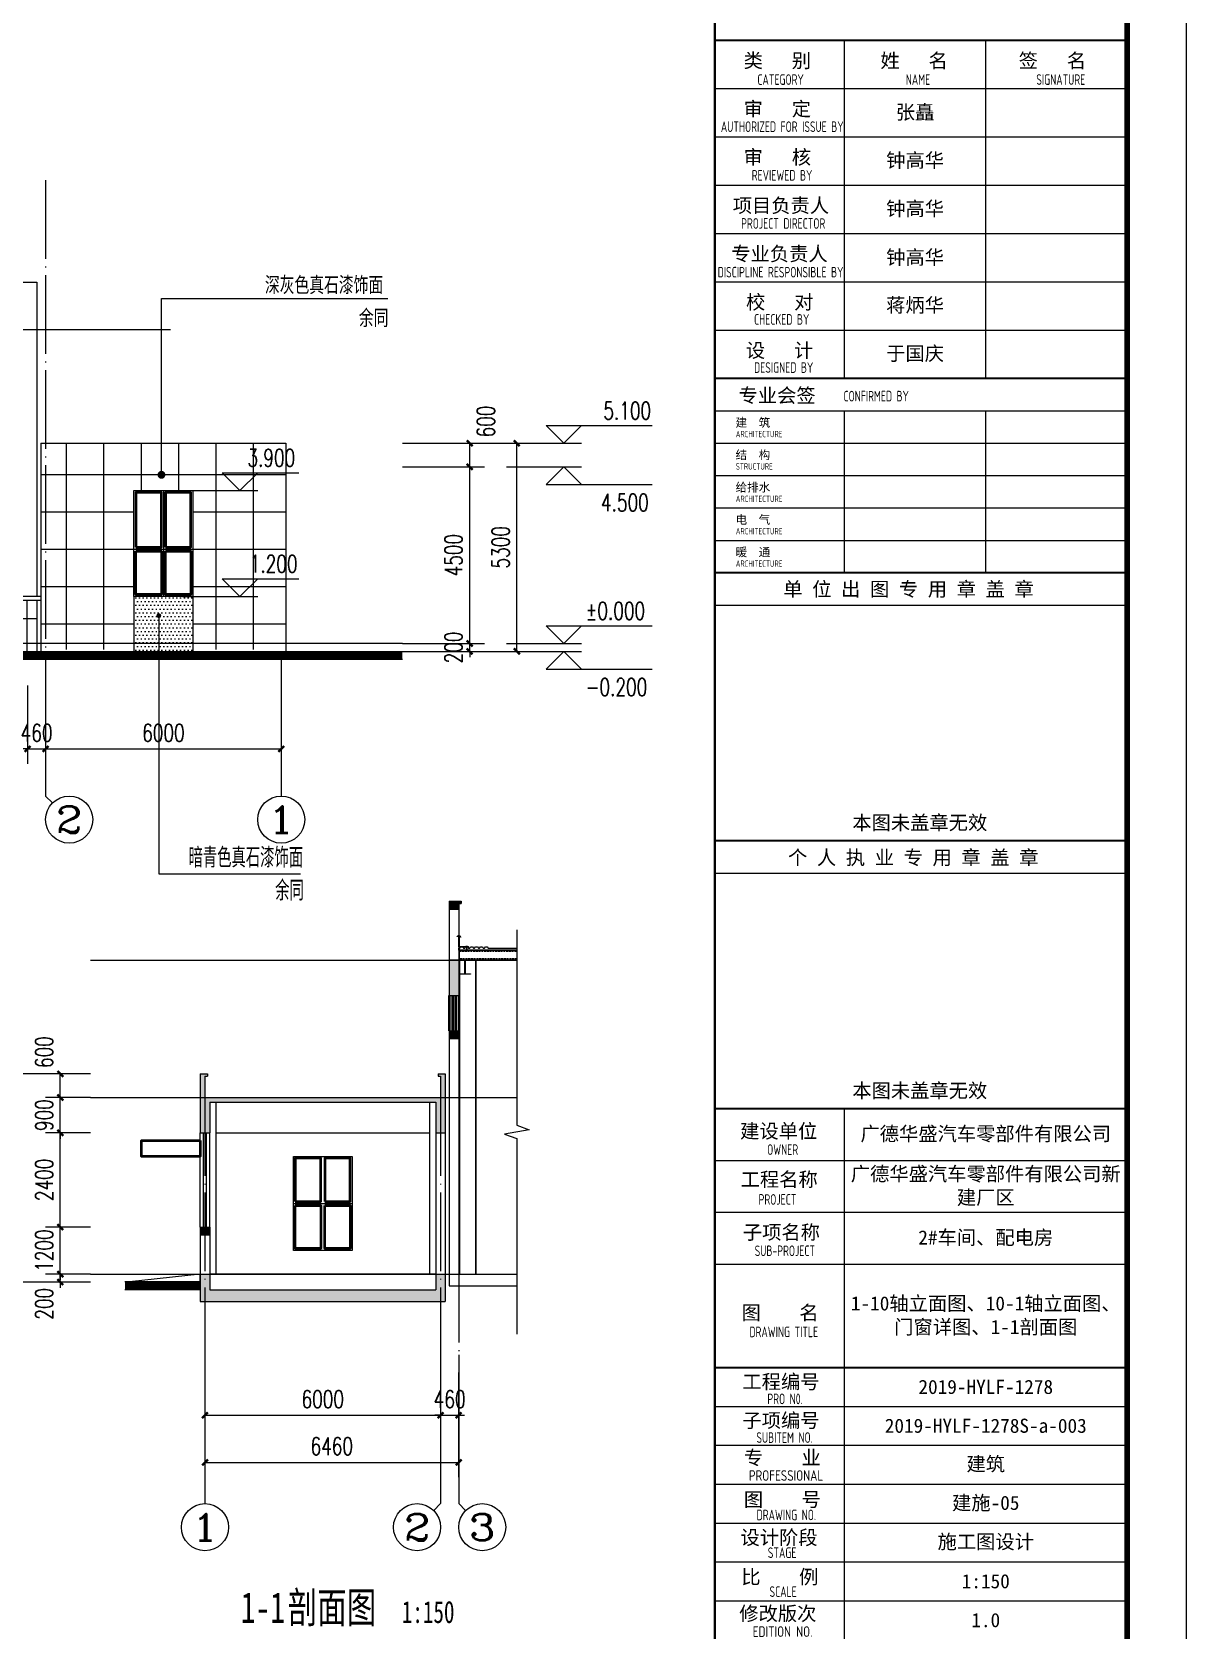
# Model space of a CAD drawing. Header units: millimetres. Extents: x 4279522 to 4437387, y 18981343 to 19528009.
# Drawn here: x 4404723 to 4434112, y 19113143 to 19153845 of the extents above; entities that cross this region are included whole.
import ezdxf
from ezdxf.enums import TextEntityAlignment as Align

# ---------------------------------------------------------------- set-up
doc = ezdxf.new("R2010")
doc.units = ezdxf.units.MM
doc.header["$LTSCALE"] = 1000
doc.header["$MEASUREMENT"] = 0
doc.linetypes.add('DASH', pattern=[0.35, 0.25, -0.1])
doc.linetypes.add('DOTE', pattern=[2.42, 2, -0.2, 0.02, -0.2])
doc.layers.get('Defpoints').update_dxf_attribs({"color": 1})
doc.layers.add('0 - 已设计道路边线', color=150, linetype='Continuous', lineweight=50)
for name, color, linetype in [('0 - 转弯半径', 10, 'Continuous'), ('AXIS_TEXT', 7, 'Continuous'), ('AXIS_外部', 171, 'Continuous'), ('DIM_LEAD', 145, 'Continuous'), ('DIM_SYMB', 165, 'Continuous'), ('DOTE', 250, 'DOTE'), ('PUB_DIM', 161, 'Continuous'), ('PUB_TEXT', 7, 'Continuous'), ('PUB_TITLE', 4, 'Continuous'), ('S_WALL', 11, 'Continuous'), ('SURFACE', 6, 'Continuous'), ('TK', 4, 'Continuous'), ('WALL', 9, 'Continuous'), ('WALL-PARAPET', 6, 'Continuous'), ('WINDOW', 140, 'Continuous'), ('彩板', 4, 'Continuous'), ('梁柱', 3, 'Continuous'), ('真石漆分割', 251, 'Continuous')]:
    doc.layers.add(name, color=color, linetype=linetype)
doc.styles.add('_TCH_AXIS', font='COMPLEX', dxfattribs={"bigfont": 'GBCBIG'})
doc.styles.add('_TCH_DIM', font='SIMPLEX', dxfattribs={"bigfont": 'GBCBIG'})
doc.styles.add('_TCH_DIM_T3', font='SIMPLEX', dxfattribs={"width": 0.705882, "bigfont": 'GBCBIG'})
doc.styles.add('COMPLEX', font='COMPLEX')
doc.styles.add('HT', font='simhei.ttf', dxfattribs={"width": 0.7})
doc.styles.add('TSSD_REIN', font='tssdeng.shx', dxfattribs={"width": 0.7, "bigfont": 'tssdchn.shx'})
doc.styles.add('图签宋体', font='', dxfattribs={"height": 300})
doc.styles.get('图签宋体').set_extended_font_data('NSimSun')
doc.dimstyles.new('_TCH_ARCH&&150', dxfattribs={"dimtxt": 446.25, "dimasz": 150, "dimexe": 375, "dimexo": 450, "dimgap": 189.375, "dimtad": 1, "dimdec": 0, "dimzin": 0, "dimdsep": 46, "dimtxsty": '_TCH_DIM_T3', "dimblk": 'ARCHTICK', "dimcen": 0.09, "dimclrt": 7, "dimazin": 2, "dimtfac": 1, "dimtdec": 0, "dimtix": 1, "dimtmove": 2, "dimatfit": 3, "dimfxl": 0, "dimtolj": 1, "dimtzin": 0, "dimarcsym": 0})

# ---------------------------------------------------------------- blocks, each defined once
blk = doc.blocks.new('GeYuanFrame_66584210', base_point=(18.76, 4.34))
at = {"layer": 'PUB_TITLE'}
for points in [[(628.76, 235.14), (628.76, 292.54)], [(652.76, 235.14), (652.76, 292.54)], [(628.76, 202.14), (628.76, 229.64)], [(652.76, 202.14), (652.76, 229.64)], [(628.76, 14.34), (628.76, 111.14)]]:
    blk.add_lwpolyline(points, dxfattribs=at)
at = {"layer": 'TK'}
for p, q in [((606.76, 284.34), (676.76, 284.34)), ((606.76, 276.14), (676.76, 276.14)), ((606.76, 267.94), (676.76, 267.94)), ((606.76, 259.74), (676.76, 259.74)), ((606.76, 251.54), (676.76, 251.54)), ((606.76, 243.34), (676.76, 243.34)), ((606.76, 235.14), (676.76, 235.14)), ((606.76, 235.14), (676.76, 235.14)), ((606.76, 102.34), (676.76, 102.34)), ((606.76, 93.54), (676.76, 93.54)), ((606.76, 84.74), (628.76, 84.74)), ((606.76, 84.74), (676.76, 84.74)), ((606.76, 67.18), (676.76, 67.18)), ((606.76, 67.14), (676.76, 67.14)), ((606.76, 60.58), (676.76, 60.58)), ((606.76, 53.98), (676.76, 53.98)), ((606.76, 47.38), (676.76, 47.38)), ((606.76, 40.78), (676.76, 40.78)), ((606.76, 34.18), (676.76, 34.18)), ((606.76, 27.58), (676.76, 27.58))]:
    blk.add_line(p, q, dxfattribs=at)
for points in [[(18.76, 424.34), (686.76, 424.34), (686.76, 4.34), (18.76, 4.34), (18.76, 424.34)], [(606.76, 292.54), (676.76, 292.54)], [(606.76, 235.14), (676.76, 235.14)], [(606.76, 229.64), (676.76, 229.64)], [(606.76, 224.14), (676.76, 224.14)], [(606.76, 218.64), (676.76, 218.64)], [(606.76, 213.14), (676.76, 213.14)], [(606.76, 207.64), (676.76, 207.64)], [(606.76, 202.14), (676.76, 202.14)], [(606.76, 196.64), (676.76, 196.64)], [(606.76, 151.14), (676.76, 151.14)]]:
    blk.add_lwpolyline(points, dxfattribs=at)
at = {"layer": 'TK', "const_width": 1}
blk.add_lwpolyline([(676.76, 414.34), (43.76, 414.34), (43.76, 14.34), (676.76, 14.34)], close=True, dxfattribs=at)
at = {"layer": 'TK'}
for points, const_width in [([(606.76, 414.34), (606.76, 14.34)], 0.4), ([(606.76, 292.54), (676.76, 292.54)], 0.35), ([(606.76, 292.54), (676.76, 292.54)], 0.35), ([(606.76, 235.14), (676.76, 235.14)], 0.35), ([(606.76, 202.14), (676.76, 202.14)], 0.35), ([(606.76, 156.64), (676.76, 156.64)], 0.35), ([(606.76, 111.14), (676.76, 111.14)], 0.35), ([(606.76, 67.18), (676.76, 67.18)], 0.35)]:
    blk.add_lwpolyline(points, dxfattribs=dict(at, const_width=const_width))
at = {"layer": 'TK', "style": '图签宋体'}
for s, height, p in [('类   别', 2.4, (611.65, 287.9)), ('姓   名', 2.4, (634.87, 287.9)), ('签   名', 2.4, (658.35, 287.9)), ('审   定', 2.4, (611.65, 279.7)), ('审   核', 2.4, (611.65, 271.5)), ('项目负责人', 2.4, (609.8, 263.3)), ('专业负责人', 2.4, (609.56, 255.1)), ('校   对', 2.4, (612.06, 246.9)), ('设   计', 2.4, (612.03, 238.7)), ('专业会签', 2.4, (610.79, 231.05)), ('建  筑', 1.44, (610.28, 226.92)), ('结  构', 1.44, (610.28, 221.42)), ('给排水', 1.44, (610.28, 215.92)), ('电  气', 1.44, (610.28, 210.42)), ('暖  通', 1.44, (610.28, 204.92)), ('单 位 出 图 专 用 章 盖 章', 2.4, (618.39, 198.16)), ('本图未盖章无效', 2.4, (630.1, 158.51)), ('个 人 执 业 专 用 章 盖 章', 2.4, (619.19, 152.58)), ('本图未盖章无效', 2.4, (630.1, 113.01)), ('建设单位', 2.4, (611.06, 106.14)), ('工程名称', 2.4, (611.14, 97.93)), ('子项名称', 2.4, (611.52, 88.95)), ('图    名', 2.4, (611.3, 75.3)), ('工程编号', 2.4, (611.44, 63.58)), ('子项编号', 2.4, (611.44, 57)), ('专    业', 2.4, (611.68, 50.69)), ('图    号', 2.4, (611.69, 43.58)), ('设计阶段', 2.4, (611.12, 37.12)), ('比    例', 2.4, (611.26, 30.44)), ('修改版次', 2.4, (610.91, 24.22))]:
    blk.add_text(s, height=height, dxfattribs=at).set_placement(p)
at = {"layer": 'TK', "style": 'TSSD_REIN'}
for s, height, width, p in [('CATEGORY', 1.8, 0.7, (613.99, 284.98)), ('NAME', 1.8, 0.7, (639.18, 284.98)), ('SIGNATURE', 1.8, 0.7, (661.34, 284.98)), ('AUTHORIZED FOR ISSUE BY', 1.8, 0.7, (607.79, 276.98)), ('REVIEWED BY', 1.8, 0.7, (613.03, 268.72)), ('PROJECT DIRECTOR', 1.8, 0.7, (611.22, 260.55)), ('DISCIPLINE RESPONSIBLE BY', 1.8, 0.7, (607.25, 252.28)), ('CHECKED BY', 1.8, 0.7, (613.42, 244.25)), ('DESIGNED BY', 1.8, 0.7, (613.43, 236.08)), ('CONFIRMED BY', 1.8, 0.7, (628.61, 231.23)), ('ARCHITECTURE', 1.08, 0.7, (610.32, 225.15)), ('STRUCTURE', 1.08, 0.7, (610.32, 219.65)), ('ARCHITECTURE', 1.08, 0.7, (610.32, 214.15)), ('ARCHITECTURE', 1.08, 0.7, (610.32, 208.65)), ('ARCHITECTURE', 1.08, 0.7, (610.32, 203.15)), ('OWNER', 1.8, 0.7, (615.65, 103.29)), ('PROJECT', 1.8, 0.7, (614.19, 94.83)), ('SUB-PROJECT', 1.8, 0.7, (613.53, 86.11)), ('DRAWING TITLE', 1.8, 0.7, (612.64, 72.34)), ('PRO N0.', 1.8, 0.7, (615.68, 60.96)), ('SUBITEM NO.', 1.8, 0.7, (613.82, 54.39)), ('PROFESSIONAL', 1.8, 0.8, (612.55, 47.95)), ('DRAWING NO.', 1.8, 0.7, (613.86, 41.26)), ('STAGE', 1.8, 0.7, (615.76, 34.84)), ('SCALE', 1.8, 0.7, (616.05, 28.23)), ('EDITION NO.', 1.8, 0.8, (613.2, 21.45))]:
    blk.add_text(s, height=height, dxfattribs=dict(at, width=width)).set_placement(p)
at = {"layer": 'TK', "char_height": 2.4, "attachment_point": 5, "style": '图签宋体'}
for s, insert, width in [('张矗', (640.76, 280.21), 24), ('钟高华', (640.76, 272.04), 24), ('钟高华', (640.76, 263.84), 24), ('钟高华', (640.76, 255.57), 24), ('蒋炳华', (640.76, 247.44), 24), ('于国庆', (640.76, 239.24), 24), ('广德华盛汽车零部件有限公司', (652.76, 106.74), 48), ('广德华盛汽车零部件有限公司新建厂区', (652.76, 97.94), 48), ('2#车间、配电房', (652.76, 89.14), 48), ('1-10轴立面图、10-1轴立面图、门窗详图、1-1剖面图', (652.76, 75.94), 48), ('2019-HYLF-1278', (652.76, 63.88), 48), ('2019-HYLF-1278S-a-003', (652.76, 57.28), 48), ('建筑', (652.76, 50.68), 48), ('建施-05', (652.76, 44.08), 48), ('施工图设计', (652.76, 37.48), 48), ('1:150', (652.76, 30.88), 48), ('1.0', (652.76, 24.28), 48)]:
    blk.add_mtext(s, dxfattribs=dict(at, insert=insert, width=width))
blk = doc.blocks.new('_ArchTick')
at = {"color": 0, "linetype": 'ByBlock', "const_width": 0.4}
blk.add_lwpolyline([(-0.5, -0.5), (0.5, 0.5)], dxfattribs=at)
blk = doc.blocks.new('*D91')
at = {"layer": 'Defpoints', "color": 0}
for p in [(4404245, 19127307), (4406662, 19127307), (4406662, 19122007)]:
    blk.add_point(p, dxfattribs=at)
at = {"layer": 'PUB_DIM', "color": 0, "lineweight": -2}
for p, q in [((4406212, 19127307), (4403870, 19127307)), ((4404245, 19122007), (4404245, 19127307)), ((4406212, 19122007), (4403870, 19122007))]:
    blk.add_line(p, q, dxfattribs=at)
at = {"layer": 'PUB_DIM', "color": 0, "lineweight": -2, "xscale": 150, "yscale": 150, "zscale": 150}
for p, rotation in [((4404245, 19127307), 90), ((4404245, 19122007), 270)]:
    blk.add_blockref('_ArchTick', p, dxfattribs=dict(at, rotation=rotation))
at = {"layer": 'PUB_DIM', "color": 7, "insert": (4403832, 19124657), "char_height": 446.2, "attachment_point": 5, "rotation": 90, "style": '_TCH_DIM_T3'}
blk.add_mtext('\\A1;5300', dxfattribs=at)
blk = doc.blocks.new('*D92')
at = {"layer": 'Defpoints', "color": 0}
for p in [(4405445, 19122207), (4406662, 19122207), (4406662, 19122007)]:
    blk.add_point(p, dxfattribs=at)
at = {"layer": 'PUB_DIM', "color": 0, "lineweight": -2}
for p, q in [((4406212, 19122207), (4405070, 19122207)), ((4405445, 19122207), (4405445, 19122357)), ((4405445, 19122007), (4405445, 19122207)), ((4406212, 19122007), (4405070, 19122007)), ((4405445, 19122007), (4405445, 19121857))]:
    blk.add_line(p, q, dxfattribs=at)
at = {"layer": 'PUB_DIM', "color": 0, "lineweight": -2, "xscale": 150, "yscale": 150, "zscale": 150}
for p, rotation in [((4405445, 19122207), 270), ((4405445, 19122007), 90)]:
    blk.add_blockref('_ArchTick', p, dxfattribs=dict(at, rotation=rotation))
at = {"layer": 'PUB_DIM', "color": 7, "insert": (4405032, 19121452), "char_height": 446.2, "attachment_point": 5, "rotation": 90, "style": '_TCH_DIM_T3'}
blk.add_mtext('\\A1;200', dxfattribs=at)
blk = doc.blocks.new('*D93')
at = {"layer": 'Defpoints', "color": 0}
for p in [(4405445, 19123407), (4406662, 19123407), (4406662, 19122207)]:
    blk.add_point(p, dxfattribs=at)
at = {"layer": 'PUB_DIM', "color": 0, "lineweight": -2}
for p, q in [((4406212, 19123407), (4405070, 19123407)), ((4405445, 19123407), (4405445, 19123557)), ((4405445, 19122207), (4405445, 19123407)), ((4406212, 19122207), (4405070, 19122207)), ((4405445, 19122207), (4405445, 19122057))]:
    blk.add_line(p, q, dxfattribs=at)
at = {"layer": 'PUB_DIM', "color": 0, "lineweight": -2, "xscale": 150, "yscale": 150, "zscale": 150}
for p, rotation in [((4405445, 19123407), 270), ((4405445, 19122207), 90)]:
    blk.add_blockref('_ArchTick', p, dxfattribs=dict(at, rotation=rotation))
at = {"layer": 'PUB_DIM', "color": 7, "insert": (4405032, 19122807), "char_height": 446.2, "attachment_point": 5, "rotation": 90, "style": '_TCH_DIM_T3'}
blk.add_mtext('\\A1;1200', dxfattribs=at)
blk = doc.blocks.new('*D94')
at = {"layer": 'Defpoints', "color": 0}
for p in [(4405445, 19125807), (4406662, 19125807), (4406662, 19123407)]:
    blk.add_point(p, dxfattribs=at)
at = {"layer": 'PUB_DIM', "color": 0, "lineweight": -2}
for p, q in [((4406212, 19125807), (4405070, 19125807)), ((4405445, 19123407), (4405445, 19125807)), ((4406212, 19123407), (4405070, 19123407))]:
    blk.add_line(p, q, dxfattribs=at)
at = {"layer": 'PUB_DIM', "color": 0, "lineweight": -2, "xscale": 150, "yscale": 150, "zscale": 150}
for p, rotation in [((4405445, 19125807), 90), ((4405445, 19123407), 270)]:
    blk.add_blockref('_ArchTick', p, dxfattribs=dict(at, rotation=rotation))
at = {"layer": 'PUB_DIM', "color": 7, "insert": (4405032, 19124607), "char_height": 446.2, "attachment_point": 5, "rotation": 90, "style": '_TCH_DIM_T3'}
blk.add_mtext('\\A1;2400', dxfattribs=at)
blk = doc.blocks.new('*D95')
at = {"layer": 'Defpoints', "color": 0}
for p in [(4405445, 19126707), (4406662, 19126707), (4406662, 19125807)]:
    blk.add_point(p, dxfattribs=at)
at = {"layer": 'PUB_DIM', "color": 0, "lineweight": -2}
for p, q in [((4406212, 19126707), (4405070, 19126707)), ((4405445, 19126707), (4405445, 19126857)), ((4405445, 19125807), (4405445, 19126707)), ((4406212, 19125807), (4405070, 19125807)), ((4405445, 19125807), (4405445, 19125657))]:
    blk.add_line(p, q, dxfattribs=at)
at = {"layer": 'PUB_DIM', "color": 0, "lineweight": -2, "xscale": 150, "yscale": 150, "zscale": 150}
for p, rotation in [((4405445, 19126707), 270), ((4405445, 19125807), 90)]:
    blk.add_blockref('_ArchTick', p, dxfattribs=dict(at, rotation=rotation))
at = {"layer": 'PUB_DIM', "color": 7, "insert": (4405032, 19126257), "char_height": 446.2, "attachment_point": 5, "rotation": 90, "style": '_TCH_DIM_T3'}
blk.add_mtext('\\A1;900', dxfattribs=at)
blk = doc.blocks.new('*D96')
at = {"layer": 'Defpoints', "color": 0}
for p in [(4405445, 19127307), (4406662, 19127307), (4406662, 19126707)]:
    blk.add_point(p, dxfattribs=at)
at = {"layer": 'PUB_DIM', "color": 0, "lineweight": -2}
for p, q in [((4406212, 19127307), (4405070, 19127307)), ((4405445, 19126707), (4405445, 19127307)), ((4406212, 19126707), (4405070, 19126707))]:
    blk.add_line(p, q, dxfattribs=at)
at = {"layer": 'PUB_DIM', "color": 0, "lineweight": -2, "xscale": 150, "yscale": 150, "zscale": 150}
for p, rotation in [((4405445, 19127307), 90), ((4405445, 19126707), 270)]:
    blk.add_blockref('_ArchTick', p, dxfattribs=dict(at, rotation=rotation))
at = {"layer": 'PUB_DIM', "color": 7, "insert": (4405032, 19127862), "char_height": 446.2, "attachment_point": 5, "rotation": 90, "style": '_TCH_DIM_T3'}
blk.add_mtext('\\A1;600', dxfattribs=at)
blk = doc.blocks.new('*D97')
at = {"layer": 'AXIS_外部', "color": 0, "lineweight": -2}
for p, q in [((4409129, 19119706), (4409129, 19118237)), ((4415129, 19119706), (4415129, 19118237)), ((4409129, 19118612), (4415129, 19118612))]:
    blk.add_line(p, q, dxfattribs=at)
at = {"layer": 'Defpoints', "color": 0}
for p in [(4409129, 19120156), (4415129, 19120156), (4415129, 19118612)]:
    blk.add_point(p, dxfattribs=at)
at = {"layer": 'AXIS_外部', "color": 0, "lineweight": -2, "xscale": 150, "yscale": 150, "zscale": 150, "rotation": 180}
blk.add_blockref('_ArchTick', (4409129, 19118612), dxfattribs=at)
at = {"layer": 'AXIS_外部', "color": 0, "lineweight": -2, "xscale": 150, "yscale": 150, "zscale": 150}
blk.add_blockref('_ArchTick', (4415129, 19118612), dxfattribs=at)
at = {"layer": 'AXIS_外部', "color": 7, "insert": (4412129, 19119024), "char_height": 446.2, "attachment_point": 5, "style": '_TCH_DIM_T3'}
blk.add_mtext('\\A1;6000', dxfattribs=at)
blk = doc.blocks.new('*D98')
at = {"layer": 'AXIS_外部', "color": 0, "lineweight": -2}
for p, q in [((4415129, 19119706), (4415129, 19118237)), ((4415589, 19119706), (4415589, 19118237)), ((4415129, 19118612), (4414979, 19118612)), ((4415129, 19118612), (4415589, 19118612)), ((4415589, 19118612), (4415739, 19118612))]:
    blk.add_line(p, q, dxfattribs=at)
at = {"layer": 'Defpoints', "color": 0}
for p in [(4415129, 19120156), (4415589, 19120156), (4415589, 19118612)]:
    blk.add_point(p, dxfattribs=at)
at = {"layer": 'AXIS_外部', "color": 0, "lineweight": -2, "xscale": 150, "yscale": 150, "zscale": 150}
blk.add_blockref('_ArchTick', (4415129, 19118612), dxfattribs=at)
at = {"layer": 'AXIS_外部', "color": 0, "lineweight": -2, "xscale": 150, "yscale": 150, "zscale": 150, "rotation": 180}
blk.add_blockref('_ArchTick', (4415589, 19118612), dxfattribs=at)
at = {"layer": 'AXIS_外部', "color": 7, "insert": (4415359, 19119024), "char_height": 446.2, "attachment_point": 5, "style": '_TCH_DIM_T3'}
blk.add_mtext('\\A1;460', dxfattribs=at)
blk = doc.blocks.new('*D99')
at = {"layer": 'AXIS_外部', "color": 0, "lineweight": -2}
for p, q in [((4409129, 19119706), (4409129, 19117037)), ((4415589, 19119706), (4415589, 19117037)), ((4409129, 19117412), (4415589, 19117412))]:
    blk.add_line(p, q, dxfattribs=at)
at = {"layer": 'Defpoints', "color": 0}
for p in [(4409129, 19120156), (4415589, 19120156), (4415589, 19117412)]:
    blk.add_point(p, dxfattribs=at)
at = {"layer": 'AXIS_外部', "color": 0, "lineweight": -2, "xscale": 150, "yscale": 150, "zscale": 150, "rotation": 180}
blk.add_blockref('_ArchTick', (4409129, 19117412), dxfattribs=at)
at = {"layer": 'AXIS_外部', "color": 0, "lineweight": -2, "xscale": 150, "yscale": 150, "zscale": 150}
blk.add_blockref('_ArchTick', (4415589, 19117412), dxfattribs=at)
at = {"layer": 'AXIS_外部', "color": 7, "insert": (4412359, 19117824), "char_height": 446.2, "attachment_point": 5, "style": '_TCH_DIM_T3'}
blk.add_mtext('\\A1;6460', dxfattribs=at)
blk = doc.blocks.new('*D438')
at = {"layer": 'Defpoints', "color": 0}
for p in [(4413708, 19143369), (4417070, 19143369), (4413708, 19138069)]:
    blk.add_point(p, dxfattribs=at)
at = {"layer": 'PUB_DIM', "color": 0, "lineweight": -2}
for p, q in [((4414158, 19143369), (4417445, 19143369)), ((4417070, 19138069), (4417070, 19143369)), ((4414158, 19138069), (4417445, 19138069))]:
    blk.add_line(p, q, dxfattribs=at)
at = {"layer": 'PUB_DIM', "color": 0, "lineweight": -2, "xscale": 150, "yscale": 150, "zscale": 150}
for p, rotation in [((4417070, 19143369), 90), ((4417070, 19138069), 270)]:
    blk.add_blockref('_ArchTick', p, dxfattribs=dict(at, rotation=rotation))
at = {"layer": 'PUB_DIM', "color": 7, "insert": (4416658, 19140719), "char_height": 446.2, "attachment_point": 5, "rotation": 90, "style": '_TCH_DIM_T3'}
blk.add_mtext('\\A1;5300', dxfattribs=at)
blk = doc.blocks.new('*D439')
at = {"layer": 'Defpoints', "color": 0}
for p in [(4413708, 19138269), (4413708, 19138069), (4415870, 19138269)]:
    blk.add_point(p, dxfattribs=at)
at = {"layer": 'PUB_DIM', "color": 0, "lineweight": -2}
for p, q in [((4415870, 19138269), (4415870, 19138419)), ((4414158, 19138269), (4416245, 19138269)), ((4414158, 19138069), (4416245, 19138069)), ((4415870, 19138069), (4415870, 19138269)), ((4415870, 19138069), (4415870, 19137919))]:
    blk.add_line(p, q, dxfattribs=at)
at = {"layer": 'PUB_DIM', "color": 0, "lineweight": -2, "xscale": 150, "yscale": 150, "zscale": 150}
for p, rotation in [((4415870, 19138269), 270), ((4415870, 19138069), 90)]:
    blk.add_blockref('_ArchTick', p, dxfattribs=dict(at, rotation=rotation))
at = {"layer": 'PUB_DIM', "color": 7, "insert": (4415458, 19138169), "char_height": 446.2, "attachment_point": 5, "rotation": 90, "style": '_TCH_DIM_T3'}
blk.add_mtext('\\A1;200', dxfattribs=at)
blk = doc.blocks.new('*D440')
at = {"layer": 'Defpoints', "color": 0}
for p in [(4413708, 19142769), (4415870, 19142769), (4413708, 19138269)]:
    blk.add_point(p, dxfattribs=at)
at = {"layer": 'PUB_DIM', "color": 0, "lineweight": -2}
for p, q in [((4414158, 19142769), (4416245, 19142769)), ((4415870, 19138269), (4415870, 19142769)), ((4414158, 19138269), (4416245, 19138269))]:
    blk.add_line(p, q, dxfattribs=at)
at = {"layer": 'PUB_DIM', "color": 0, "lineweight": -2, "xscale": 150, "yscale": 150, "zscale": 150}
for p, rotation in [((4415870, 19142769), 90), ((4415870, 19138269), 270)]:
    blk.add_blockref('_ArchTick', p, dxfattribs=dict(at, rotation=rotation))
at = {"layer": 'PUB_DIM', "color": 7, "insert": (4415458, 19140519), "char_height": 446.2, "attachment_point": 5, "rotation": 90, "style": '_TCH_DIM_T3'}
blk.add_mtext('\\A1;4500', dxfattribs=at)
blk = doc.blocks.new('*D441')
at = {"layer": 'Defpoints', "color": 0}
for p in [(4413708, 19143369), (4415870, 19143369), (4413708, 19142769)]:
    blk.add_point(p, dxfattribs=at)
at = {"layer": 'PUB_DIM', "color": 0, "lineweight": -2}
for p, q in [((4414158, 19143369), (4416245, 19143369)), ((4415870, 19142769), (4415870, 19143369)), ((4414158, 19142769), (4416245, 19142769))]:
    blk.add_line(p, q, dxfattribs=at)
at = {"layer": 'PUB_DIM', "color": 0, "lineweight": -2, "xscale": 150, "yscale": 150, "zscale": 150}
for p, rotation in [((4415870, 19143369), 90), ((4415870, 19142769), 270)]:
    blk.add_blockref('_ArchTick', p, dxfattribs=dict(at, rotation=rotation))
at = {"layer": 'PUB_DIM', "color": 7, "insert": (4416283, 19143924), "char_height": 446.2, "attachment_point": 5, "rotation": 90, "style": '_TCH_DIM_T3'}
blk.add_mtext('\\A1;600', dxfattribs=at)
blk = doc.blocks.new('*D443')
at = {"layer": 'AXIS_外部', "color": 0, "lineweight": -2}
for p, q in [((4404611, 19137196), (4404611, 19135209)), ((4405071, 19137196), (4405071, 19135209)), ((4404611, 19135584), (4404461, 19135584)), ((4404611, 19135584), (4405071, 19135584)), ((4405071, 19135584), (4405221, 19135584))]:
    blk.add_line(p, q, dxfattribs=at)
at = {"layer": 'Defpoints', "color": 0}
for p in [(4404611, 19137646), (4405071, 19137646), (4405071, 19135584)]:
    blk.add_point(p, dxfattribs=at)
at = {"layer": 'AXIS_外部', "color": 0, "lineweight": -2, "xscale": 150, "yscale": 150, "zscale": 150}
blk.add_blockref('_ArchTick', (4404611, 19135584), dxfattribs=at)
at = {"layer": 'AXIS_外部', "color": 0, "lineweight": -2, "xscale": 150, "yscale": 150, "zscale": 150, "rotation": 180}
blk.add_blockref('_ArchTick', (4405071, 19135584), dxfattribs=at)
at = {"layer": 'AXIS_外部', "color": 7, "insert": (4404841, 19135996), "char_height": 446.2, "attachment_point": 5, "style": '_TCH_DIM_T3'}
blk.add_mtext('\\A1;460', dxfattribs=at)
blk = doc.blocks.new('*D444')
at = {"layer": 'AXIS_外部', "color": 0, "lineweight": -2}
for p, q in [((4405071, 19137196), (4405071, 19135209)), ((4411071, 19137196), (4411071, 19135209)), ((4405071, 19135584), (4411071, 19135584))]:
    blk.add_line(p, q, dxfattribs=at)
at = {"layer": 'Defpoints', "color": 0}
for p in [(4405071, 19137646), (4411071, 19137646), (4411071, 19135584)]:
    blk.add_point(p, dxfattribs=at)
at = {"layer": 'AXIS_外部', "color": 0, "lineweight": -2, "xscale": 150, "yscale": 150, "zscale": 150, "rotation": 180}
blk.add_blockref('_ArchTick', (4405071, 19135584), dxfattribs=at)
at = {"layer": 'AXIS_外部', "color": 0, "lineweight": -2, "xscale": 150, "yscale": 150, "zscale": 150}
blk.add_blockref('_ArchTick', (4411071, 19135584), dxfattribs=at)
at = {"layer": 'AXIS_外部', "color": 7, "insert": (4408071, 19135996), "char_height": 446.2, "attachment_point": 5, "style": '_TCH_DIM_T3'}
blk.add_mtext('\\A1;6000', dxfattribs=at)
blk = doc.blocks.new('_AXISO')
blk.add_circle((0, 0), 0.5)
at = {"layer": 'AXIS_TEXT', "style": 'COMPLEX', "width": 1.041667}
blk.add_attdef('A', text='', height=0.56, dxfattribs=at).set_placement((-0.25, -0.28), (0.25, -0.28), align=Align.FIT)

msp = doc.modelspace()

# ---------------------------------------------------------------- hatches: boundary and pattern name
at = {"layer": '0 - 转弯半径'}
h = msp.add_hatch(dxfattribs=at)
h.set_pattern_fill('DOTS', color=9, scale=60, style=0)
h.set_pattern_definition([(0, (56488.51, -187457.8), (47.625, 95.25), [0, -95.25])])
edge = h.paths.add_edge_path()
edge.add_line((4408820.7, 19139469.1), (4407320.7, 19139469.1))
edge.add_line((4407320.7, 19139469.1), (4407320.7, 19138069.1))
edge.add_line((4407320.7, 19138069.1), (4407954.1, 19138069.1))
edge.add_line((4407954.1, 19138069.1), (4407954.1, 19138948))
edge.add_arc((4407954.1, 19138978), 30, 90, 270, ccw=False)
edge.add_arc((4407954.1, 19138978), 30, -90, 90, ccw=False)
edge.add_line((4407954.1, 19138948), (4407954.1, 19138069.1))
edge.add_line((4407954.1, 19138069.1), (4408820.7, 19138069.1))
edge.add_line((4408820.7, 19138069.1), (4408820.7, 19139469.1))
at = {"layer": 'WALL-PARAPET'}
for points in [[(4415589.3, 19131647.2), (4415649.3, 19131647.2), (4415649.3, 19131707.2), (4415349.3, 19131707.2), (4415349.3, 19131507.2), (4415589.3, 19131507.2)], [(4415589.3, 19130207.2), (4415349.3, 19130207.2), (4415349.3, 19129307.2), (4415589.3, 19129307.2)], [(4415589.3, 19128407.2), (4415349.3, 19128407.2), (4415349.3, 19128207.2), (4415589.3, 19128207.2)], [(4415249.3, 19127307.2), (4415069.3, 19127307.2), (4415069.3, 19127247.2), (4415129.3, 19127247.2), (4415129.3, 19126707.2), (4409129.3, 19126707.2), (4409129.3, 19127247.2), (4409189.3, 19127247.2), (4409189.3, 19127307.2), (4409009.3, 19127307.2), (4409009.3, 19125807.2), (4409249.3, 19125807.2), (4409249.3, 19126587.2), (4415009.3, 19126587.2), (4415009.3, 19125807.2), (4415249.3, 19125807.2)], [(4409249.3, 19123407.2), (4409009.3, 19123407.2), (4409009.3, 19123207.2), (4409249.3, 19123207.2)], [(4409249.3, 19122207.2), (4409009.3, 19122207.2), (4409009.3, 19122007.2), (4409009.3, 19121507.2), (4415249.3, 19121507.2), (4415249.3, 19122207.2), (4415009.3, 19122207.2), (4415009.3, 19121807.2), (4409249.3, 19121807.2)]]:
    msp.add_hatch(color=0, dxfattribs=at).paths.add_polyline_path(points)
at = {"layer": '彩板'}
h = msp.add_hatch(dxfattribs=at)
h.set_pattern_fill('ANSI31', color=256, style=0)
h.set_pattern_definition([(45, (4003445.918, 18744770.618), (-1.122532015, 1.122532015), [])])
h.paths.add_polyline_path([(4415617.2, 19130832.2), (4415587.2, 19130837.2), (4415587.2, 19130817.2), (4415592.2, 19130817.2), (4415592.2, 19130832.2), (4415602.2, 19130832.2), (4415602.2, 19130817.2), (4415609.2, 19130817.2), (4415609.2, 19130827.2), (4415614.2, 19130827.2), (4415614.2, 19130817.2), (4415619.2, 19130817.2), (4415619.2, 19130807.2), (4415614.2, 19130807.2), (4415614.2, 19130797.2), (4415609.2, 19130797.2), (4415609.2, 19130792.2), (4415639.2, 19130792.2)])
msp.add_hatch(color=256, dxfattribs=at).paths.add_polyline_path([(4415838.4, 19130530.2), (4415830, 19130524.7), (4415818.6, 19130542.2), (4415592.3, 19130546.7), (4415592.2, 19130832.2), (4415602.2, 19130832.2), (4415602.3, 19130556.7), (4415824, 19130552.2)])
h = msp.add_hatch(dxfattribs=at)
h.set_pattern_fill('ANSI31', color=256, style=0)
h.set_pattern_definition([(45, (3999656.8629, 18744465.618), (-1.122532015, 1.122532015), [])])
h.paths.add_polyline_path([(4415607.2, 19130507.2), (4415587.2, 19130507.2), (4415587.2, 19130457.2), (4415607.2, 19130457.2)])
at = {"layer": '梁柱'}
msp.add_hatch(color=256, dxfattribs=at).paths.add_polyline_path([(4415887.2, 19130207.2), (4415607.2, 19130207.2), (4415607.2, 19130199.2), (4415743.2, 19130199.2), (4415743.2, 19129855.2), (4415607.2, 19129855.2), (4415607.2, 19129847.2), (4415887.2, 19129847.2), (4415887.2, 19129855.2), (4415751.2, 19129855.2), (4415751.2, 19130199.2), (4415887.2, 19130199.2)])
at = {"layer": '真石漆分割'}
h = msp.add_hatch(dxfattribs=at)
h.set_pattern_fill('NET,_O', color=256, scale=300)
h.set_pattern_definition([(0, (56488.5, -187457.8), (0, 952.5), []), (90, (56488.5, -187457.8), (-952.5, 6e-14), [])])
h.paths.add_polyline_path([(4407320.7, 19142169.1), (4408820.7, 19142169.1), (4408820.7, 19139469.1), (4408820.7, 19138119.1), (4411190.7, 19138119.1), (4411190.7, 19143369.1), (4404950.7, 19143369.1), (4404950.7, 19138119.1), (4407320.7, 19138119.1), (4407320.7, 19139469.1)])
h = msp.add_hatch(dxfattribs=at)
h.set_pattern_fill('NET,_O', color=256, scale=300)
h.set_pattern_definition([(0, (-6431.5, -149222.5), (0, 952.5), []), (90, (-6431.5, -149222.5), (-952.5, 6e-14), [])])
h.paths.add_polyline_path([(4356910.7, 19139369.1), (4348370.7, 19139369.1), (4348370.7, 19138069.1), (4356610.7, 19138069.1), (4356910.7, 19138269.1)])
h.paths.add_polyline_path([(4388910.7, 19139369.1), (4364310.7, 19139369.1), (4364310.7, 19138269.1), (4364610.7, 19138069.1), (4388610.7, 19138069.1), (4388910.7, 19138269.1)])
h.paths.add_polyline_path([(4404850.7, 19139369.1), (4396310.7, 19139369.1), (4396310.7, 19138269.1), (4396610.7, 19138069.1), (4404850.7, 19138069.1)])

# ---------------------------------------------------------------- linework, layer by layer
for p, q in [((4407320.7, 19139469.1), (4407320.7, 19138069.1)), ((4408820.7, 19139469.1), (4408820.7, 19138069.1))]:
    msp.add_line(p, q)
msp.add_lwpolyline([(4407320.7, 19142169.1), (4408820.7, 19142169.1), (4408820.7, 19139469.1), (4407320.7, 19139469.1)], close=True)
at = {"color": 251}
msp.add_lwpolyline([(4411379.3, 19125207.2), (4412879.3, 19125207.2), (4412879.3, 19122807.2), (4411379.3, 19122807.2)], close=True, dxfattribs=at)
at = {"layer": '0 - 已设计道路边线', "ltscale": 0.01}
for p, q in [((4415349.3, 19129307.2), (4415349.3, 19128407.2)), ((4415429.3, 19129307.2), (4415429.3, 19128407.2)), ((4415509.3, 19129307.2), (4415509.3, 19128407.2)), ((4415589.3, 19129307.2), (4415589.3, 19128407.2))]:
    msp.add_line(p, q, dxfattribs=at)
for points in [[(4407370.7, 19140719.1), (4408020.7, 19140719.1), (4408020.7, 19142119.1), (4407370.7, 19142119.1)], [(4408120.7, 19140719.1), (4408770.7, 19140719.1), (4408770.7, 19142119.1), (4408120.7, 19142119.1)], [(4407370.7, 19140619.1), (4408020.7, 19140619.1), (4408020.7, 19139519.1), (4407370.7, 19139519.1)], [(4408120.7, 19140619.1), (4408770.7, 19140619.1), (4408770.7, 19139519.1), (4408120.7, 19139519.1)]]:
    msp.add_lwpolyline(points, close=True, dxfattribs=at)
at = {"layer": '0 - 已设计道路边线', "color": 251, "ltscale": 0.01}
for points in [[(4409009.3, 19125607.2), (4409009.3, 19125207.2), (4407509.3, 19125207.2), (4407509.3, 19125607.2)], [(4411429.3, 19124057.2), (4412079.3, 19124057.2), (4412079.3, 19125157.2), (4411429.3, 19125157.2)], [(4412179.3, 19124057.2), (4412829.3, 19124057.2), (4412829.3, 19125157.2), (4412179.3, 19125157.2)], [(4411429.3, 19123957.2), (4412079.3, 19123957.2), (4412079.3, 19122857.2), (4411429.3, 19122857.2)], [(4412179.3, 19123957.2), (4412829.3, 19123957.2), (4412829.3, 19122857.2), (4412179.3, 19122857.2)]]:
    msp.add_lwpolyline(points, close=True, dxfattribs=at)
at = {"layer": '0 - 转弯半径', "color": 0}
for p, q in [((4348370.7, 19147469.1), (4404850.7, 19147469.1)), ((4404850.7, 19147469.1), (4404850.7, 19139469.1)), ((4404950.7, 19143369.1), (4411190.7, 19143369.1)), ((4404950.7, 19143369.1), (4404950.7, 19138069.1)), ((4411190.7, 19143369.1), (4411190.7, 19138069.1)), ((4408070.7, 19142169.1), (4408070.7, 19139469.1)), ((4408820.7, 19142169.1), (4408820.7, 19139469.1)), ((4407320.7, 19140669.1), (4408820.7, 19140669.1)), ((4404850.7, 19139369.1), (4404850.7, 19138069.1)), ((4408070.7, 19139469.1), (4407320.7, 19139469.1))]:
    msp.add_line(p, q, dxfattribs=at)
at = {"layer": '0 - 转弯半径', "color": 251}
for p, q in [((4412879.3, 19125207.2), (4412879.3, 19122807.2)), ((4411379.3, 19124007.2), (4412879.3, 19124007.2)), ((4412129.3, 19122807.2), (4411379.3, 19122807.2))]:
    msp.add_line(p, q, dxfattribs=at)
at = {"layer": '0 - 转弯半径', "color": 0}
for points in [[(4404950.7, 19139469.1), (4396310.7, 19139469.1)], [(4396310.7, 19139369.1), (4404950.7, 19139369.1)], [(4345619.4, 19138069.1), (4414157.6, 19138069.1)], [(4345619.4, 19137869.1), (4414157.6, 19137869.1)]]:
    msp.add_lwpolyline(points, dxfattribs=at)
at = {"layer": '0 - 转弯半径', "color": 0, "const_width": 200}
msp.add_lwpolyline([(4345619.4, 19137969.1), (4414157.6, 19137969.1)], dxfattribs=at)
at = {"layer": 'AXIS_外部'}
for p, q in [((4405070.7, 19138069.1), (4405070.7, 19134383.8)), ((4411070.7, 19138069.1), (4411070.7, 19134383.8)), ((4405246.5, 19134208.1), (4405070.7, 19134383.8)), ((4409129.3, 19120155.8), (4409129.3, 19116361.6)), ((4415129.3, 19120155.8), (4415129.3, 19116361.6)), ((4415589.3, 19120155.8), (4415589.3, 19116361.6)), ((4414953.6, 19116185.8), (4415129.3, 19116361.6)), ((4415765, 19116185.8), (4415589.3, 19116361.6))]:
    msp.add_line(p, q, dxfattribs=at)
at = {"layer": 'Defpoints'}
for p, q in [((4344418.6, 19146269.1), (4408247.3, 19146269.1)), ((4414157.6, 19138269.1), (4343773.3, 19138269.1)), ((4406211.9, 19130207.2), (4417070.9, 19130207.2)), ((4406211.9, 19126707.2), (4417070.9, 19126707.2)), ((4406211.9, 19122207.2), (4417070.9, 19122207.2))]:
    msp.add_line(p, q, dxfattribs=at)
at = {"layer": 'DIM_LEAD'}
for p, q in [((4408020.7, 19142565.6), (4408020.7, 19147053.2)), ((4408020.7, 19147053.2), (4413786.2, 19147053.2)), ((4407954.1, 19138978), (4407954.1, 19132405.9)), ((4407954.1, 19138978), (4407954.1, 19132405.9)), ((4407954.1, 19132405.9), (4411558.8, 19132405.9))]:
    msp.add_line(p, q, dxfattribs=at)
for points, const_width in [([(4408020.7, 19142515.6, 1), (4408020.7, 19142615.6, 1)], 100), ([(4407954.1, 19139008, 1), (4407954.1, 19138948, 1)], 60), ([(4407954.1, 19139008, 1), (4407954.1, 19138948, 1)], 60)]:
    msp.add_lwpolyline(points, format="xyb", close=True, dxfattribs=dict(at, const_width=const_width))
at = {"layer": 'DIM_SYMB'}
msp.add_lwpolyline([(4417070.9, 19130976.9), (4417070.9, 19125998.1), (4417385.9, 19125883.5), (4416755.9, 19125772.4), (4417070.9, 19125660.6), (4417070.9, 19120681.9)], dxfattribs=at)
at = {"layer": 'DOTE'}
for p, q in [((4405070.7, 19150069.9), (4405070.7, 19137196.3)), ((4415589.3, 19127307.2), (4415589.3, 19120155.8)), ((4409129.3, 19126707.2), (4409129.3, 19120155.8)), ((4415129.3, 19126707.2), (4415129.3, 19120155.8))]:
    msp.add_line(p, q, dxfattribs=at)
at = {"layer": 'PUB_DIM'}
for p, q in [((4418270, 19143369.1), (4417820, 19143819.1)), ((4417820, 19143819.1), (4420520, 19143819.1)), ((4418270, 19143369.1), (4418720, 19143819.1)), ((4416808.7, 19143369.1), (4418720, 19143369.1)), ((4410020.7, 19142169.1), (4409570.7, 19142619.1)), ((4409570.7, 19142619.1), (4411514.9, 19142619.1)), ((4410020.7, 19142169.1), (4410470.7, 19142619.1)), ((4416808.7, 19142769.1), (4418720, 19142769.1)), ((4418270, 19142769.1), (4417820, 19142319.1)), ((4418270, 19142769.1), (4418720, 19142319.1)), ((4408559.4, 19142169.1), (4410470.7, 19142169.1)), ((4417820, 19142319.1), (4420520, 19142319.1)), ((4410020.7, 19139469.1), (4409570.7, 19139919.1)), ((4409570.7, 19139919.1), (4411514.9, 19139919.1)), ((4410020.7, 19139469.1), (4410470.7, 19139919.1)), ((4408559.4, 19139469.1), (4410470.7, 19139469.1)), ((4418270, 19138269.1), (4417820, 19138719.1)), ((4417820, 19138719.1), (4420520, 19138719.1)), ((4418270, 19138269.1), (4418720, 19138719.1)), ((4416808.7, 19138269.1), (4418720, 19138269.1)), ((4416808.7, 19138069.1), (4418720, 19138069.1)), ((4418270, 19138069.1), (4417820, 19137619.1)), ((4418270, 19138069.1), (4418720, 19137619.1)), ((4417820, 19137619.1), (4420520, 19137619.1))]:
    msp.add_line(p, q, dxfattribs=at)
at = {"layer": 'S_WALL'}
for p, q in [((4415349.3, 19131707.2), (4415349.3, 19129307.2)), ((4415349.3, 19131707.2), (4415649.3, 19131707.2)), ((4415349.3, 19131507.2), (4415589.3, 19131507.2)), ((4415589.3, 19131647.2), (4415589.3, 19129307.2)), ((4415589.3, 19131647.2), (4415649.3, 19131647.2)), ((4415649.3, 19131707.2), (4415649.3, 19131647.2)), ((4415589.3, 19130207.2), (4415349.3, 19130207.2)), ((4415349.3, 19129307.2), (4415589.3, 19129307.2)), ((4415349.3, 19128407.2), (4415589.3, 19128407.2)), ((4415349.3, 19128407.2), (4415349.3, 19121907.2)), ((4415349.3, 19128207.2), (4415589.3, 19128207.2)), ((4415589.3, 19128407.2), (4415589.3, 19122207.2)), ((4409009.3, 19127307.2), (4409009.3, 19125807.2)), ((4409009.3, 19127307.2), (4409189.3, 19127307.2)), ((4409129.3, 19127247.2), (4409129.3, 19126707.2)), ((4409129.3, 19127247.2), (4409189.3, 19127247.2)), ((4409189.3, 19127307.2), (4409189.3, 19127247.2)), ((4415069.3, 19127307.2), (4415249.3, 19127307.2)), ((4415069.3, 19127307.2), (4415069.3, 19127247.2)), ((4415069.3, 19127247.2), (4415129.3, 19127247.2)), ((4415129.3, 19127247.2), (4415129.3, 19126707.2)), ((4415249.3, 19127307.2), (4415249.3, 19121507.2)), ((4409129.3, 19126707.2), (4415129.3, 19126707.2)), ((4409249.3, 19126587.2), (4409249.3, 19125807.2)), ((4409249.3, 19126587.2), (4415009.3, 19126587.2)), ((4415009.3, 19126587.2), (4415009.3, 19121807.2)), ((4409009.3, 19125807.2), (4409249.3, 19125807.2)), ((4415009.3, 19125807.2), (4415249.3, 19125807.2)), ((4409009.3, 19123407.2), (4409249.3, 19123407.2)), ((4409009.3, 19123407.2), (4409009.3, 19121507.2)), ((4409249.3, 19123407.2), (4409249.3, 19121807.2)), ((4409009.3, 19123207.2), (4409249.3, 19123207.2)), ((4409009.3, 19122207.2), (4409249.3, 19122207.2)), ((4415009.3, 19122207.2), (4415249.3, 19122207.2)), ((4415589.3, 19122207.2), (4417070.9, 19122207.2)), ((4409249.3, 19121807.2), (4415009.3, 19121807.2)), ((4415349.3, 19121907.2), (4417070.9, 19121907.2)), ((4409009.3, 19121507.2), (4415249.3, 19121507.2))]:
    msp.add_line(p, q, dxfattribs=at)
at = {"layer": 'SURFACE'}
msp.add_line((4415617.2, 19130832.2), (4415639.2, 19130792.2), dxfattribs=at)
at = {"layer": 'WALL', "color": 3}
msp.add_line((4415607.2, 19130207.2), (4415607.2, 19122207.2), dxfattribs=at)
at = {"layer": 'WALL-PARAPET', "color": 0}
for p, q in [((4409409.3, 19126587.2), (4409409.3, 19122207.2)), ((4414849.3, 19126587.2), (4414849.3, 19122207.2)), ((4409409.3, 19125807.2), (4414849.3, 19125807.2))]:
    msp.add_line(p, q, dxfattribs=at)
msp.add_lwpolyline([(4407209.3, 19122007.2), (4409009.3, 19122007.2), (4409009.3, 19122207.2)], close=True, dxfattribs=at)
for points in [[(4415009.3, 19122207.2), (4409249.3, 19122207.2)], [(4409009.3, 19122007.2), (4407088.2, 19122007.2)], [(4409009.3, 19121807.2), (4407088.2, 19121807.2)]]:
    msp.add_lwpolyline(points, dxfattribs=at)
at = {"layer": 'WALL-PARAPET', "color": 0, "const_width": 200}
msp.add_lwpolyline([(4409009.3, 19121907.2), (4407088.2, 19121907.2)], dxfattribs=at)
at = {"layer": 'WINDOW'}
for p, q in [((4409009.3, 19123407.2), (4409009.3, 19125807.2)), ((4409089.3, 19123407.2), (4409089.3, 19125807.2)), ((4409169.3, 19123407.2), (4409169.3, 19125807.2)), ((4409249.3, 19123407.2), (4409249.3, 19125807.2))]:
    msp.add_line(p, q, dxfattribs=at)
at = {"layer": '彩板'}
for points in [[(4415549.2, 19130817.2), (4415619.2, 19130817.2), (4415619.2, 19130807.2), (4415549.2, 19130807.2)], [(4415838.4, 19130530.2), (4415830, 19130524.7), (4415818.6, 19130542.2), (4415592.3, 19130546.7), (4415592.2, 19130832.2), (4415602.2, 19130832.2), (4415602.3, 19130556.7), (4415824, 19130552.2)], [(4415607.2, 19130507.2), (4415587.2, 19130507.2), (4415587.2, 19130457.2), (4415607.2, 19130457.2)], [(4415814.2, 19130560.9), (4415814, 19130552.4), (4415773.2, 19130553.3), (4415773.4, 19130561.8)]]:
    msp.add_lwpolyline(points, close=True, dxfattribs=at)
at = {"layer": '彩板', "const_width": 5}
msp.add_lwpolyline([(4415609.2, 19130832.2), (4415609.2, 19130792.2), (4415639.2, 19130792.2), (4415656.9, 19130774.6)], dxfattribs=at)
at = {"layer": '彩板'}
for points in [[(4417070.9, 19130457.2), (4415607.2, 19130457.2), (4415607.2, 19130507.2), (4415620.8, 19130507.2), (4415643.6, 19130542.2), (4415693.6, 19130542.2), (4415716.4, 19130507.2), (4415745.8, 19130507.2), (4415768.6, 19130542.2), (4415818.6, 19130542.2), (4415841.4, 19130507.2), (4415870.8, 19130507.2), (4415893.6, 19130542.2), (4415943.6, 19130542.2), (4415966.4, 19130507.2), (4415995.8, 19130507.2), (4416018.6, 19130542.2), (4416068.6, 19130542.2), (4416091.4, 19130507.2), (4416120.8, 19130507.2), (4416143.6, 19130542.2), (4416193.6, 19130542.2), (4416216.4, 19130507.2), (4416245.8, 19130507.2), (4416268.6, 19130542.2), (4416318.6, 19130542.2), (4416341.4, 19130507.2), (4417070.9, 19130507.2)], [(4415788.2, 19130553), (4415793.6, 19130474.5), (4415799, 19130552.7)]]:
    msp.add_lwpolyline(points, dxfattribs=at)
at = {"layer": '梁柱', "linetype": 'DASH', "ltscale": 0.2}
for p, q in [((4415607.2, 19130429.2), (4417070.9, 19130429.2)), ((4417070.9, 19130237.2), (4415607.2, 19130237.2))]:
    msp.add_line(p, q, dxfattribs=at)
at = {"layer": '梁柱'}
for p, q in [((4416027.2, 19122207.2), (4416027.2, 19130207.2)), ((4416037.2, 19122207.2), (4416037.2, 19130207.2))]:
    msp.add_line(p, q, dxfattribs=at)
msp.add_lwpolyline([(4417070.9, 19130207.2), (4415607.2, 19130207.2), (4415607.2, 19130457.2), (4417070.9, 19130457.2)], dxfattribs=at)
msp.add_lwpolyline([(4415607.2, 19130199.2), (4415607.2, 19130207.2), (4415887.2, 19130207.2), (4415887.2, 19130199.2), (4415751.2, 19130199.2), (4415751.2, 19129855.2), (4415887.2, 19129855.2), (4415887.2, 19129847.2), (4415607.2, 19129847.2), (4415607.2, 19129855.2), (4415743.2, 19129855.2), (4415743.2, 19130199.2)], close=True, dxfattribs=at)

# ---------------------------------------------------------------- block references
at = {"xscale": 150, "yscale": 150, "zscale": 150}
msp.add_blockref('GeYuanFrame_66584210', (4333912, 19110401.8), dxfattribs=at)
at = {"layer": 'AXIS_外部'}
ref = msp.add_blockref('_AXISO', (4405670.7, 19133783.8), dxfattribs=dict(at, xscale=1200, yscale=1200, zscale=1200))
ref.add_attrib('A', '2', dxfattribs={"layer": 'AXIS_TEXT', "height": 678.8, "style": '_TCH_AXIS', "width": 1.5}).set_placement((4405331.3, 19133444.4), (4406010.1, 19133444.4), align=Align.FIT)
ref = msp.add_blockref('_AXISO', (4411070.7, 19133783.8), dxfattribs=dict(at, xscale=1200, yscale=1200, zscale=1200))
ref.add_attrib('A', '1', dxfattribs={"layer": 'AXIS_TEXT', "height": 678.8, "style": '_TCH_AXIS', "width": 2.333333}).set_placement((4410731.3, 19133444.4), (4411410.1, 19133444.4), align=Align.FIT)
ref = msp.add_blockref('_AXISO', (4409129.3, 19115761.6), dxfattribs=dict(at, xscale=1200, yscale=1200, zscale=1200))
ref.add_attrib('A', '1', dxfattribs={"layer": 'AXIS_TEXT', "height": 678.8, "style": '_TCH_AXIS', "width": 2.333333}).set_placement((4408789.9, 19115422.2), (4409468.7, 19115422.2), align=Align.FIT)
ref = msp.add_blockref('_AXISO', (4414529.3, 19115761.6), dxfattribs=dict(at, xscale=1200, yscale=1200, zscale=1200))
ref.add_attrib('A', '2', dxfattribs={"layer": 'AXIS_TEXT', "height": 678.8, "style": '_TCH_AXIS', "width": 1.5}).set_placement((4414189.9, 19115422.2), (4414868.7, 19115422.2), align=Align.FIT)
ref = msp.add_blockref('_AXISO', (4416189.3, 19115761.6), dxfattribs=dict(at, xscale=1200, yscale=1200, zscale=1200))
ref.add_attrib('A', '3', dxfattribs={"layer": 'AXIS_TEXT', "height": 678.8, "style": '_TCH_AXIS', "width": 1.5}).set_placement((4415849.9, 19115422.2), (4416528.7, 19115422.2), align=Align.FIT)

# ---------------------------------------------------------------- texts
at = {"layer": 'PUB_TEXT'}
for s, height, style, width, p in [('深灰色真石漆饰面', 394.3, 'HT', 0.7, (4410655.5, 19147210.7)), ('余同', 394.3, 'HT', 0.7, (4413048.1, 19146370.7)), ('5.100', 446.25, '_TCH_DIM', 0.705882, (4419275, 19143976.6)), ('3.900', 446.25, '_TCH_DIM', 0.705882, (4410209.9, 19142776.6)), ('4.500', 446.25, '_TCH_DIM', 0.705882, (4419215, 19141636.6)), ('1.200', 446.25, '_TCH_DIM', 0.705882, (4410269.9, 19140076.6)), ('%%P0.000', 446.25, '_TCH_DIM', 0.705882, (4418825, 19138876.6)), ('-0.200', 446.25, '_TCH_DIM', 0.705882, (4418825, 19136936.6)), ('1-1', 788.61, 'HT', 0.7, (4410041.3, 19113322.1)), ('剖面图', 788.61, 'HT', 0.7, (4411232.2, 19113322.1)), ('1:150', 563.29, 'HT', 0.7, (4414141.6, 19113322.1))]:
    msp.add_text(s, height=height, dxfattribs=dict(at, style=style, width=width)).set_placement(p)
at = {"layer": 'PUB_TEXT', "style": '_TCH_DIM'}
for s, p in [('暗青色真石漆饰面', (4408710.4, 19132563.4)), ('余同', (4410916.5, 19131723.4))]:
    msp.add_text(s, height=506.38, dxfattribs=at).set_placement(p)

# ---------------------------------------------------------------- dimensions: what is measured, and where the dimension line sits
at = {"layer": 'AXIS_外部'}
for p1, p2, distance, picture, middle in [((4404610.7, 19137646.3), (4405070.7, 19137646.3), -2062.5, '*D443', (4404840.7, 19135996.3)), ((4405070.7, 19137646.3), (4411070.7, 19137646.3), -2062.5, '*D444', (4408070.7, 19135996.3)), ((4409129.3, 19120155.8), (4415129.3, 19120155.8), -1544.2, '*D97', (4412129.3, 19119024.1)), ((4409129.3, 19120155.8), (4415589.3, 19120155.8), -2744.2, '*D99', (4412359.3, 19117824.1)), ((4415129.3, 19120155.8), (4415589.3, 19120155.8), -1544.2, '*D98', (4415359.3, 19119024.1))]:
    dim = msp.add_aligned_dim(p1=p1, p2=p2, distance=distance, dimstyle='_TCH_ARCH&&150', dxfattribs=at)
    dim.commit()
    dim.dimension.update_dxf_attribs({"geometry": picture, "text_midpoint": middle})
at = {"layer": 'PUB_DIM'}
for base, p1, p2, picture, middle in [((4415870, 19143369.1), (4413707.6, 19142769.1), (4413707.6, 19143369.1), '*D441', (4416282.5, 19143924.1)), ((4405444.5, 19127307.2), (4406661.9, 19126707.2), (4406661.9, 19127307.2), '*D96', (4405032, 19127862.2)), ((4405444.5, 19122207.2), (4406661.9, 19122007.2), (4406661.9, 19122207.2), '*D92', (4405032, 19121452.2))]:
    dim = msp.add_linear_dim(base=base, p1=p1, p2=p2, angle=90, dimstyle='_TCH_ARCH&&150', dxfattribs=at)
    dim.commit()
    dim.dimension.update_dxf_attribs({"geometry": picture, "text_midpoint": middle, "dimtype": 129})
for p1, p2, distance, picture, middle in [((4413707.6, 19138069.1), (4413707.6, 19143369.1), -3362.4, '*D438', (4416657.5, 19140719.1)), ((4413707.6, 19138269.1), (4413707.6, 19142769.1), -2162.4, '*D440', (4415457.5, 19140519.1)), ((4413707.6, 19138069.1), (4413707.6, 19138269.1), -2162.4, '*D439', (4415457.5, 19138169.1)), ((4406661.9, 19122007.2), (4406661.9, 19127307.2), 2417.4, '*D91', (4403832, 19124657.2)), ((4406661.9, 19125807.2), (4406661.9, 19126707.2), 1217.4, '*D95', (4405032, 19126257.2)), ((4406661.9, 19123407.2), (4406661.9, 19125807.2), 1217.4, '*D94', (4405032, 19124607.2)), ((4406661.9, 19122207.2), (4406661.9, 19123407.2), 1217.4, '*D93', (4405032, 19122807.2))]:
    dim = msp.add_aligned_dim(p1=p1, p2=p2, distance=distance, dimstyle='_TCH_ARCH&&150', dxfattribs=at)
    dim.commit()
    dim.dimension.update_dxf_attribs({"geometry": picture, "text_midpoint": middle})

doc.saveas('drawing.dxf')
